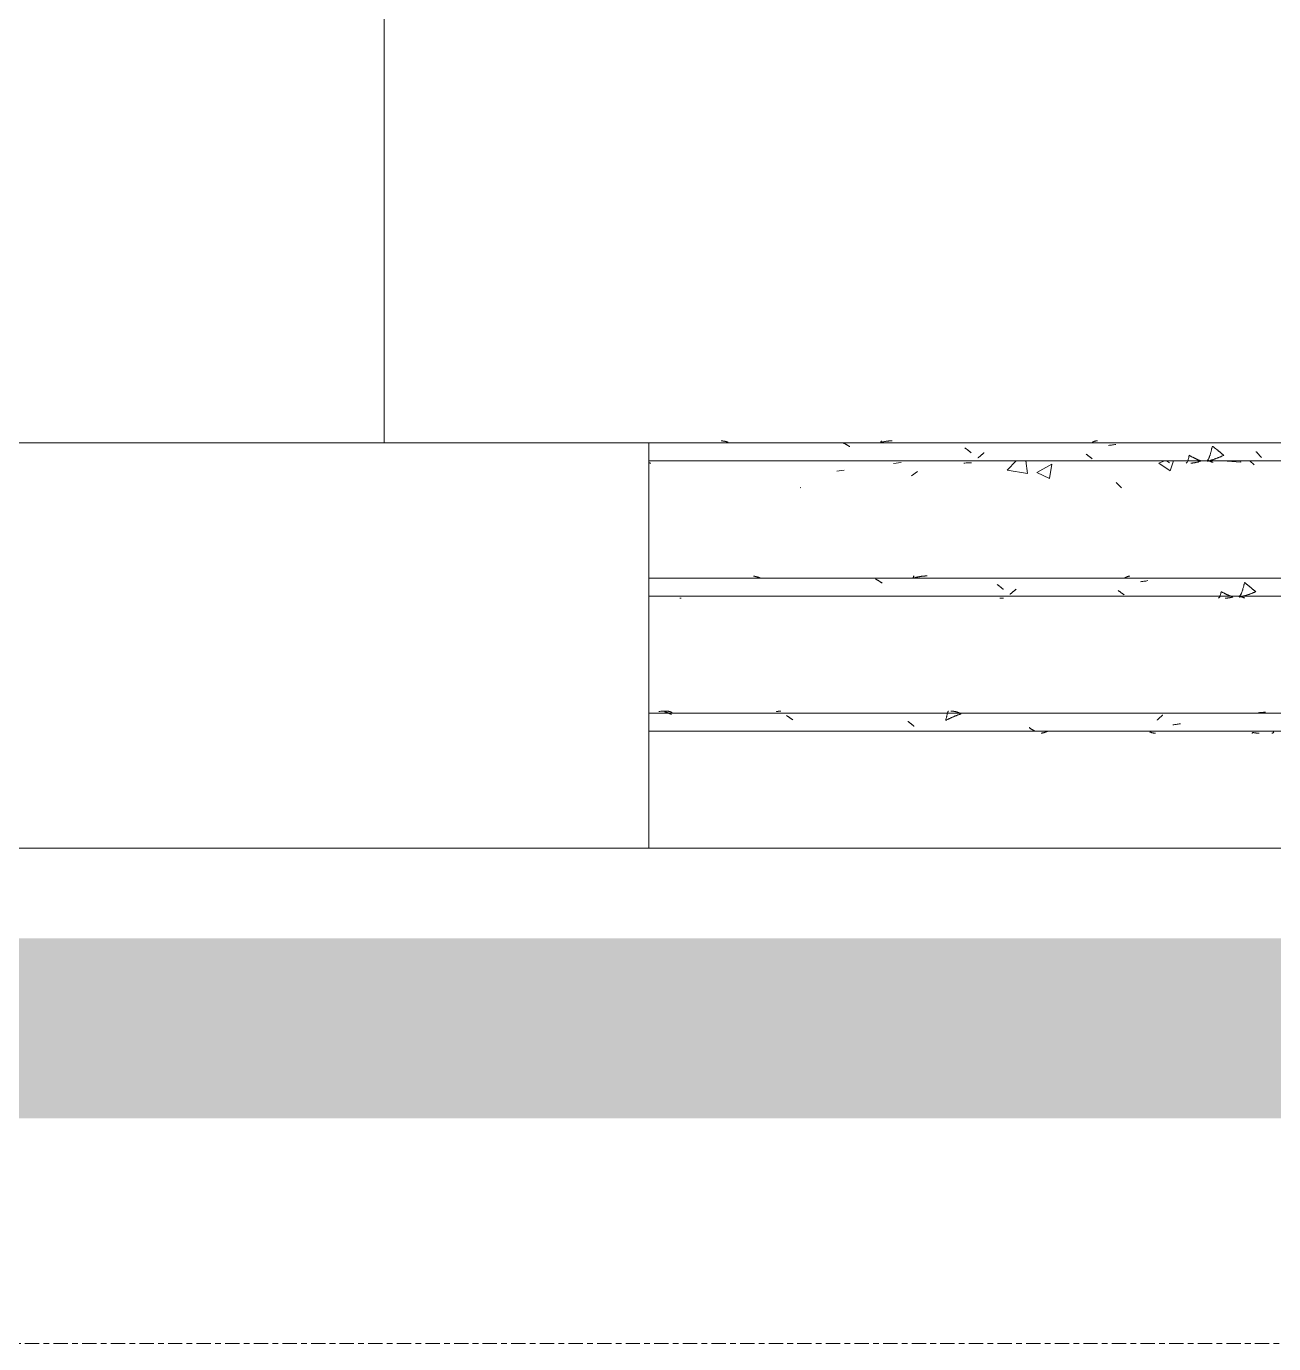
# Model space of a CAD drawing. Header units: millimetres. Extents: x -10599 to 108788, y -9455 to 93550.
# Drawn here: x 86636 to 88021, y -1000 to 463 of the extents above; entities that cross this region are included whole.
import ezdxf

# ---------------------------------------------------------------- set-up
doc = ezdxf.new("R2010")
doc.units = ezdxf.units.MM
doc.linetypes.add('Centre', pattern=[31.75, 6.35, -4.7625, 15.875, -4.7625])
for name, color, linetype, lineweight in [('NET CAT', 3, 'Continuous', 5), ('NET THAY 1', 41, 'Continuous', 5), ('NET-THAY', 2, 'Continuous', 9), ('TRUC', 225, 'Continuous', 5)]:
    doc.layers.add(name, color=color, linetype=linetype, lineweight=lineweight)

# ---------------------------------------------------------------- blocks, each defined once
blk = doc.blocks.new('FP_16-MẶT ĐỨNG 1-14')
at = {"layer": 'NET THAY 1'}
for p, q in [((89109.7, -300), (87327.3, -300)), ((87339.5, -298), (87338.4, -298)), ((87340.7, -297.9), (87339.5, -298)), ((87341.8, -297.9), (87340.7, -297.9)), ((87343, -297.8), (87341.8, -297.9)), ((87344.2, -297.8), (87343, -297.8)), ((87345.3, -297.8), (87344.2, -297.8)), ((87345, -298.5), (87344.7, -298.4)), ((87345.4, -298.6), (87345, -298.5)), ((87346.5, -297.8), (87345.3, -297.8)), ((87345.7, -298.7), (87345.4, -298.6)), ((87346.1, -298.8), (87345.7, -298.7)), ((87346.4, -298.9), (87346.1, -298.8)), ((87346.8, -299), (87346.4, -298.9)), ((87347.1, -299.2), (87346.8, -299)), ((87347.3, -297.7), (87347, -297.7)), ((87347.5, -299.3), (87347.1, -299.2)), ((87347.5, -297.7), (87347.3, -297.7)), ((87347.8, -297.7), (87347.5, -297.7)), ((87347.8, -299.4), (87347.5, -299.3)), ((87348.1, -297.8), (87347.8, -297.7)), ((87348.2, -299.5), (87347.8, -299.4)), ((87348.4, -297.8), (87348.1, -297.8)), ((87348.5, -299.7), (87348.2, -299.5)), ((87348.7, -297.8), (87348.4, -297.8)), ((87348.8, -299.8), (87348.5, -299.7)), ((87349, -297.9), (87348.7, -297.8)), ((87349.2, -300), (87348.8, -299.8)), ((87349.2, -297.9), (87349, -297.9)), ((87349.5, -298), (87349.2, -297.9)), ((87349.5, -300.1), (87349.2, -300)), ((87349.8, -298.1), (87349.5, -298)), ((87349.9, -300.3), (87349.5, -300.1)), ((87350.1, -298.1), (87349.8, -298.1)), ((87350.2, -300.4), (87349.9, -300.3)), ((87350.4, -298.2), (87350.1, -298.1)), ((87350.6, -300.6), (87350.2, -300.4)), ((87350.6, -298.3), (87350.4, -298.2)), ((87350.9, -298.4), (87350.6, -298.3)), ((87350.9, -300.8), (87350.6, -300.6)), ((87351.2, -298.5), (87350.9, -298.4)), ((87351.2, -300.9), (87350.9, -300.8)), ((87351.5, -298.6), (87351.2, -298.5)), ((87351.6, -301.1), (87351.2, -300.9)), ((87351.8, -298.7), (87351.5, -298.6)), ((87351.9, -301.3), (87351.6, -301.1)), ((87352, -298.8), (87351.8, -298.7)), ((87352.3, -301.4), (87351.9, -301.3)), ((87352.3, -298.9), (87352, -298.8)), ((87352.6, -299.1), (87352.3, -298.9)), ((87352.9, -299.2), (87352.6, -299.1)), ((87353.2, -299.3), (87352.9, -299.2)), ((87469.2, -297.7), (87469.1, -297.8)), ((87469.1, -297.8), (87469.1, -298)), ((87469.1, -298), (87469.1, -298.3)), ((87469.4, -298.2), (87469.1, -298.3)), ((87469.7, -298.2), (87469.4, -298.2)), ((87470.1, -298.1), (87469.7, -298.2)), ((87470.4, -298), (87470.1, -298.1)), ((87470.7, -298), (87470.4, -298)), ((87471, -297.9), (87470.7, -298)), ((87471.3, -297.9), (87471, -297.9)), ((87471.6, -297.8), (87471.3, -297.9)), ((87472, -297.8), (87471.6, -297.8)), ((87472.3, -297.8), (87472, -297.8)), ((87472.6, -297.7), (87472.3, -297.8)), ((87472.9, -297.7), (87472.6, -297.7)), ((87473.2, -297.7), (87472.9, -297.7)), ((87473.5, -297.7), (87473.2, -297.7)), ((87473.9, -297.7), (87473.5, -297.7)), ((87480.3, -302.8), (87480, -302.6)), ((87480.7, -303), (87480.3, -302.8)), ((87481, -303.2), (87480.7, -303)), ((87481.3, -303.4), (87481, -303.2)), ((87481.7, -303.6), (87481.3, -303.4)), ((87482, -303.9), (87481.7, -303.6)), ((87482.3, -304.1), (87482, -303.9)), ((87482.7, -304.3), (87482.3, -304.1)), ((87483, -304.5), (87482.7, -304.3)), ((87483.3, -304.8), (87483, -304.5)), ((87483.7, -305), (87483.3, -304.8)), ((87484, -305.2), (87483.7, -305)), ((87484.3, -305.5), (87484, -305.2)), ((87484.7, -305.7), (87484.3, -305.5)), ((87485, -305.9), (87484.7, -305.7)), ((87485.3, -306.2), (87485, -305.9)), ((87485.6, -306.4), (87485.3, -306.2)), ((87486, -306.6), (87485.6, -306.4)), ((87486.3, -306.9), (87486, -306.6)), ((87486.6, -307.1), (87486.3, -306.9)), ((87657.1, -306.7), (87657, -307.3)), ((87657.3, -306), (87657.1, -306.7)), ((87657.4, -305.4), (87657.3, -306)), ((87657.6, -304.8), (87657.4, -305.4)), ((87657.7, -304.2), (87657.6, -304.8)), ((87657.9, -303.6), (87657.7, -304.2)), ((87658, -303.1), (87657.9, -303.6)), ((87658.1, -302.5), (87658, -303.1)), ((87658.3, -302), (87658.1, -302.5)), ((87658.7, -307.1), (87658.2, -307.3)), ((87658.4, -301.5), (87658.3, -302)), ((87658.5, -301), (87658.4, -301.5)), ((87658.6, -300.6), (87658.5, -301)), ((87658.8, -300.2), (87658.6, -300.6)), ((87659.2, -306.9), (87658.7, -307.1)), ((87658.9, -299.8), (87658.8, -300.2)), ((87659, -299.4), (87658.9, -299.8)), ((87659.1, -299.1), (87659, -299.4)), ((87659.2, -298.8), (87659.1, -299.1)), ((87659.3, -298.5), (87659.2, -298.8)), ((87659.6, -306.6), (87659.2, -306.9)), ((87659.4, -298.3), (87659.3, -298.5)), ((87659.5, -298.1), (87659.4, -298.3)), ((87659.6, -298), (87659.5, -298.1)), ((87659.7, -297.8), (87659.6, -298)), ((87660.1, -306.4), (87659.6, -306.6)), ((87659.8, -297.7), (87659.7, -297.8)), ((87659.9, -297.7), (87659.8, -297.7)), ((87660.6, -306.2), (87660.1, -306.4)), ((87661, -306), (87660.6, -306.2)), ((87661.5, -305.8), (87661, -306)), ((87662, -305.6), (87661.5, -305.8)), ((87662.4, -305.3), (87662, -305.6)), ((87662.9, -305.1), (87662.4, -305.3)), ((87663, -297.7), (87662.7, -297.7)), ((87663.4, -304.9), (87662.9, -305.1)), ((87663.4, -297.7), (87663, -297.7)), ((87663.7, -297.7), (87663.4, -297.7)), ((87663.8, -304.7), (87663.4, -304.9)), ((87664, -297.7), (87663.7, -297.7)), ((87664.3, -304.5), (87663.8, -304.7)), ((87664.4, -297.8), (87664, -297.7)), ((87664.8, -304.3), (87664.3, -304.5)), ((87664.7, -297.8), (87664.4, -297.8)), ((87665, -297.8), (87664.7, -297.8)), ((87665.2, -304.1), (87664.8, -304.3)), ((87665.4, -297.9), (87665, -297.8)), ((87665.7, -303.9), (87665.2, -304.1)), ((87665.7, -297.9), (87665.4, -297.9)), ((87666, -298), (87665.7, -297.9)), ((87666.2, -303.7), (87665.7, -303.9)), ((87666.4, -298), (87666, -298)), ((87666.6, -303.5), (87666.2, -303.7)), ((87666.7, -298.1), (87666.4, -298)), ((87667.1, -303.3), (87666.6, -303.5)), ((87667, -298.2), (87666.7, -298.1)), ((87667.4, -298.3), (87667, -298.2)), ((87667.5, -303.1), (87667.1, -303.3)), ((87667.7, -298.3), (87667.4, -298.3)), ((87668, -303), (87667.5, -303.1)), ((87668, -298.4), (87667.7, -298.3)), ((87668.4, -298.5), (87668, -298.4)), ((87668.5, -302.8), (87668, -303)), ((87668.7, -298.6), (87668.4, -298.5)), ((87668.9, -302.6), (87668.5, -302.8)), ((87669, -298.7), (87668.7, -298.6)), ((87669.4, -302.4), (87668.9, -302.6)), ((87669.4, -298.8), (87669, -298.7)), ((87669.7, -298.9), (87669.4, -298.8)), ((87669.8, -302.2), (87669.4, -302.4)), ((87670, -299), (87669.7, -298.9)), ((87670.3, -302), (87669.8, -302.2)), ((87670.4, -299.2), (87670, -299)), ((87670.8, -301.9), (87670.3, -302)), ((87670.7, -299.3), (87670.4, -299.2)), ((87671, -299.4), (87670.7, -299.3)), ((87671.2, -301.7), (87670.8, -301.9)), ((87671.4, -299.5), (87671, -299.4)), ((87671.7, -301.5), (87671.2, -301.7)), ((87671.7, -299.7), (87671.4, -299.5)), ((87672, -299.8), (87671.7, -299.7)), ((87672.1, -301.4), (87671.7, -301.5)), ((87672.3, -300), (87672, -299.8)), ((87672.6, -301.2), (87672.1, -301.4)), ((87672.7, -300.1), (87672.3, -300)), ((87673.1, -301.1), (87672.6, -301.2)), ((87673, -300.3), (87672.7, -300.1)), ((87673.3, -300.4), (87673, -300.3)), ((87673.5, -300.9), (87673.1, -301.1)), ((87673.6, -300.6), (87673.3, -300.4)), ((87674, -300.8), (87673.5, -300.9)), ((87674, -300.8), (87673.6, -300.6)), ((87892.2, -307.1), (87891.9, -307.4)), ((87892.5, -306.9), (87892.2, -307.1)), ((87892.7, -306.6), (87892.5, -306.9)), ((87893, -306.4), (87892.7, -306.6)), ((87893.3, -306.1), (87893, -306.4)), ((87893.5, -305.9), (87893.3, -306.1)), ((87893.8, -305.6), (87893.5, -305.9)), ((87894, -305.4), (87893.8, -305.6)), ((87894.3, -305.1), (87894, -305.4)), ((87894.6, -304.9), (87894.3, -305.1)), ((87894.8, -304.6), (87894.6, -304.9)), ((87895.1, -304.4), (87894.8, -304.6)), ((87895.4, -304.2), (87895.1, -304.4)), ((87895.6, -304), (87895.4, -304.2)), ((87895.9, -303.7), (87895.6, -304)), ((87896.1, -303.5), (87895.9, -303.7)), ((87896.4, -303.3), (87896.1, -303.5)), ((87896.7, -303.1), (87896.4, -303.3)), ((87896.9, -302.8), (87896.7, -303.1)), ((87897.2, -302.6), (87896.9, -302.8)), ((87897.4, -302.4), (87897.2, -302.6)), ((87897.7, -302.2), (87897.4, -302.4)), ((88005, -299.4), (88003.8, -299.5)), ((88006.1, -299.3), (88005, -299.4)), ((88007.3, -299.2), (88006.1, -299.3)), ((88008.5, -299.1), (88007.3, -299.2)), ((88009.6, -299), (88008.5, -299.1)), ((88010.8, -298.9), (88009.6, -299)), ((88011.9, -298.9), (88010.8, -298.9)), ((87327.3, -320), (89109.7, -320)), ((87487, -307.4), (87486.6, -307.1)), ((87487.3, -307.6), (87487, -307.4)), ((87615.2, -309.4), (87614.9, -309.1)), ((87615.6, -309.6), (87615.2, -309.4)), ((87615.9, -309.9), (87615.6, -309.6)), ((87616.2, -310.1), (87615.9, -309.9)), ((87616.5, -310.4), (87616.2, -310.1)), ((87616.8, -310.6), (87616.5, -310.4)), ((87617.1, -310.9), (87616.8, -310.6)), ((87617.5, -311.1), (87617.1, -310.9)), ((87617.8, -311.4), (87617.5, -311.1)), ((87618.1, -311.6), (87617.8, -311.4)), ((87618.4, -311.9), (87618.1, -311.6)), ((87618.7, -312.1), (87618.4, -311.9)), ((87619, -312.4), (87618.7, -312.1)), ((87619.3, -312.6), (87619, -312.4)), ((87619.7, -312.9), (87619.3, -312.6)), ((87620, -313.1), (87619.7, -312.9)), ((87620.3, -313.4), (87620, -313.1)), ((87620.6, -313.6), (87620.3, -313.4)), ((87620.9, -313.9), (87620.6, -313.6)), ((87621.2, -314.1), (87620.9, -313.9)), ((87621.5, -314.3), (87621.2, -314.1)), ((87621.8, -314.6), (87621.5, -314.3)), ((87657, -307.3), (87656.8, -308)), ((87657.3, -307.7), (87656.8, -308)), ((87657.7, -307.5), (87657.3, -307.7)), ((87658.2, -307.3), (87657.7, -307.5)), ((87749.7, -316.1), (87749.4, -315.9)), ((87750, -316.4), (87749.7, -316.1)), ((87750.3, -316.6), (87750, -316.4)), ((87750.6, -316.8), (87750.3, -316.6)), ((87750.9, -317), (87750.6, -316.8)), ((87751.2, -317.2), (87750.9, -317)), ((87751.5, -317.4), (87751.2, -317.2)), ((87751.8, -317.6), (87751.5, -317.4)), ((87752.1, -317.8), (87751.8, -317.6)), ((87752.4, -318), (87752.1, -317.8)), ((87752.7, -318.2), (87752.4, -318)), ((87753, -318.4), (87752.7, -318.2)), ((87753.3, -318.6), (87753, -318.4)), ((87753.6, -318.7), (87753.3, -318.6)), ((87753.9, -318.9), (87753.6, -318.7)), ((87754.2, -319.1), (87753.9, -318.9)), ((87754.5, -319.3), (87754.2, -319.1)), ((87754.8, -319.4), (87754.5, -319.3)), ((87755.1, -319.6), (87754.8, -319.4)), ((87755.4, -319.7), (87755.1, -319.6)), ((87755.7, -319.9), (87755.4, -319.7)), ((87755.9, -320), (87755.7, -319.9)), ((87765.5, -321.7), (87765.2, -321.8)), ((87765.8, -321.7), (87765.5, -321.7)), ((87766.1, -321.6), (87765.8, -321.7)), ((87766.4, -321.5), (87766.1, -321.6)), ((87766.7, -321.4), (87766.4, -321.5)), ((87767, -321.3), (87766.7, -321.4)), ((87767.3, -321.2), (87767, -321.3)), ((87767.6, -321.1), (87767.3, -321.2)), ((87767.9, -320.9), (87767.6, -321.1)), ((87768.2, -320.8), (87767.9, -320.9)), ((87768.5, -320.7), (87768.2, -320.8)), ((87768.8, -320.6), (87768.5, -320.7)), ((87769.1, -320.4), (87768.8, -320.6)), ((87769.4, -320.3), (87769.1, -320.4)), ((87769.7, -320.1), (87769.4, -320.3)), ((87770, -320), (87769.7, -320.1)), ((87883.7, -321), (87883.4, -320.8)), ((87884, -321.1), (87883.7, -321)), ((87884.3, -321.2), (87884, -321.1)), ((87884.6, -321.3), (87884.3, -321.2)), ((87884.9, -321.4), (87884.6, -321.3)), ((87885.2, -321.5), (87884.9, -321.4)), ((87885.4, -321.6), (87885.2, -321.5)), ((87885.7, -321.7), (87885.4, -321.6)), ((87886, -321.7), (87885.7, -321.7)), ((87886.3, -321.8), (87886, -321.7)), ((87891.7, -307.6), (87891.4, -307.9)), ((87891.9, -307.4), (87891.7, -307.6)), ((87910.2, -312.8), (87909, -313)), ((87911.3, -312.6), (87910.2, -312.8)), ((87912.5, -312.5), (87911.3, -312.6)), ((87913.7, -312.3), (87912.5, -312.5)), ((87914.9, -312.1), (87913.7, -312.3)), ((87916.1, -311.9), (87914.9, -312.1)), ((87917.3, -311.7), (87916.1, -311.9)), ((87997.6, -321.4), (87997.3, -321.8)), ((87997.9, -321.5), (87997.6, -321.4)), ((87998.3, -321.6), (87997.9, -321.5)), ((87998.7, -321.6), (87998.3, -321.6)), ((87999, -321.7), (87998.7, -321.6)), ((87999.4, -321.8), (87999, -321.7)), ((88020.3, -321.7), (88020.1, -321.9)), ((88020.6, -321.5), (88020.3, -321.7)), ((88020.8, -321.2), (88020.6, -321.5)), ((88021.1, -320.9), (88020.8, -321.2)), ((87763, -322.2), (87762.7, -322.2)), ((87763.3, -322.2), (87763, -322.2)), ((87763.6, -322.1), (87763.3, -322.2)), ((87763.9, -322.1), (87763.6, -322.1)), ((87764.3, -322), (87763.9, -322.1)), ((87764.6, -322), (87764.3, -322)), ((87764.9, -321.9), (87764.6, -322)), ((87765.2, -321.8), (87764.9, -321.9)), ((87886.6, -321.9), (87886.3, -321.8)), ((87886.9, -321.9), (87886.6, -321.9)), ((87887.2, -322), (87886.9, -321.9)), ((87887.5, -322.1), (87887.2, -322)), ((87887.8, -322.1), (87887.5, -322.1)), ((87888.1, -322.2), (87887.8, -322.1)), ((87888.3, -322.2), (87888.1, -322.2)), ((87888.6, -322.2), (87888.3, -322.2)), ((87888.9, -322.3), (87888.6, -322.2)), ((87889.2, -322.3), (87888.9, -322.3)), ((87889.5, -322.3), (87889.2, -322.3)), ((87889.8, -322.3), (87889.5, -322.3)), ((87997, -322.1), (87996.7, -322.3)), ((87997.3, -321.8), (87997, -322.1)), ((87999.8, -321.9), (87999.4, -321.8)), ((88000.1, -321.9), (87999.8, -321.9)), ((88000.5, -322), (88000.1, -321.9)), ((88000.9, -322), (88000.5, -322)), ((88001.3, -322.1), (88000.9, -322)), ((88001.6, -322.1), (88001.3, -322.1)), ((88002, -322.2), (88001.6, -322.1)), ((88002.4, -322.2), (88002, -322.2)), ((88002.7, -322.2), (88002.4, -322.2)), ((88003.1, -322.3), (88002.7, -322.2)), ((88003.5, -322.3), (88003.1, -322.3)), ((88003.8, -322.3), (88003.5, -322.3)), ((88004.2, -322.3), (88003.8, -322.3)), ((88004.6, -322.3), (88004.2, -322.3)), ((88004.9, -322.3), (88004.6, -322.3)), ((88019.3, -322.3), (88019, -322.3)), ((88019.6, -322.2), (88019.3, -322.3)), ((88019.8, -322), (88019.6, -322.2)), ((88020.1, -321.9), (88019.8, -322))]:
    blk.add_line(p, q, dxfattribs=at)
blk = doc.blocks.new('FP_17-MẶT ĐỨNG 1-14')
at = {"layer": 'NET THAY 1'}
for p, q in [((89074, -150), (87327.3, -150)), ((87443.8, -147.9), (87443.4, -147.9)), ((87444.1, -148), (87443.8, -147.9)), ((87444.4, -148), (87444.1, -148)), ((87444.8, -148.1), (87444.4, -148)), ((87445.1, -148.2), (87444.8, -148.1)), ((87445.5, -148.2), (87445.1, -148.2)), ((87445.8, -148.3), (87445.5, -148.2)), ((87446.2, -148.4), (87445.8, -148.3)), ((87446.5, -148.5), (87446.2, -148.4)), ((87446.9, -148.6), (87446.5, -148.5)), ((87447.2, -148.7), (87446.9, -148.6)), ((87447.6, -148.8), (87447.2, -148.7)), ((87447.9, -148.9), (87447.6, -148.8)), ((87448.3, -149), (87447.9, -148.9)), ((87448.6, -149.1), (87448.3, -149)), ((87449, -149.2), (87448.6, -149.1)), ((87449.3, -149.3), (87449, -149.2)), ((87449.6, -149.5), (87449.3, -149.3)), ((87450, -149.6), (87449.6, -149.5)), ((87450.3, -149.7), (87450, -149.6)), ((87450.7, -149.9), (87450.3, -149.7)), ((87451, -150), (87450.7, -149.9)), ((87579.1, -151.2), (87578.8, -151)), ((87579.5, -151.4), (87579.1, -151.2)), ((87579.8, -151.5), (87579.5, -151.4)), ((87580.1, -151.7), (87579.8, -151.5)), ((87580.5, -151.9), (87580.1, -151.7)), ((87580.8, -152.1), (87580.5, -151.9)), ((87581.1, -152.3), (87580.8, -152.1)), ((87581.5, -152.5), (87581.1, -152.3)), ((87581.8, -152.7), (87581.5, -152.5)), ((87582.2, -152.9), (87581.8, -152.7)), ((87582.5, -153.1), (87582.2, -152.9)), ((87582.8, -153.3), (87582.5, -153.1)), ((87583.2, -153.5), (87582.8, -153.3)), ((87583.5, -153.7), (87583.2, -153.5)), ((87583.8, -154), (87583.5, -153.7)), ((87584.2, -154.2), (87583.8, -154)), ((87584.5, -154.4), (87584.2, -154.2)), ((87584.8, -154.6), (87584.5, -154.4)), ((87585.2, -154.9), (87584.8, -154.6)), ((87585.5, -155.1), (87585.2, -154.9)), ((87585.8, -155.3), (87585.5, -155.1)), ((87586.2, -155.6), (87585.8, -155.3)), ((87620.7, -149.8), (87620.6, -150.2)), ((87621, -150.1), (87620.6, -150.2)), ((87620.8, -149.5), (87620.7, -149.8)), ((87620.9, -149.1), (87620.8, -149.5)), ((87621, -148.8), (87620.9, -149.1)), ((87621.1, -148.6), (87621, -148.8)), ((87621.5, -150), (87621, -150.1)), ((87621.2, -148.3), (87621.1, -148.6)), ((87621.3, -148.1), (87621.2, -148.3)), ((87621.4, -148), (87621.3, -148.1)), ((87621.5, -147.8), (87621.4, -148)), ((87621.7, -147.7), (87621.5, -147.8)), ((87621.9, -149.8), (87621.5, -150)), ((87621.8, -147.7), (87621.7, -147.7)), ((87622.4, -149.7), (87621.9, -149.8)), ((87622.8, -149.6), (87622.4, -149.7)), ((87623.3, -149.5), (87622.8, -149.6)), ((87623.7, -149.4), (87623.3, -149.5)), ((87624.2, -149.2), (87623.7, -149.4)), ((87624.6, -149.1), (87624.2, -149.2)), ((87625.1, -149), (87624.6, -149.1)), ((87625.5, -148.9), (87625.1, -149)), ((87626, -148.8), (87625.5, -148.9)), ((87626.4, -148.7), (87626, -148.8)), ((87626.9, -148.7), (87626.4, -148.7)), ((87627.3, -148.6), (87626.9, -148.7)), ((87627.7, -148.5), (87627.3, -148.6)), ((87628.2, -148.4), (87627.7, -148.5)), ((87628.6, -148.3), (87628.2, -148.4)), ((87629.1, -148.3), (87628.6, -148.3)), ((87629.5, -148.2), (87629.1, -148.3)), ((87630, -148.1), (87629.5, -148.2)), ((87630.4, -148.1), (87630, -148.1)), ((87630.9, -148), (87630.4, -148.1)), ((87631.3, -148), (87630.9, -148)), ((87631.8, -147.9), (87631.3, -148)), ((87632.2, -147.9), (87631.8, -147.9)), ((87632.7, -147.8), (87632.2, -147.9)), ((87633.1, -147.8), (87632.7, -147.8)), ((87633.6, -147.8), (87633.1, -147.8)), ((87634, -147.7), (87633.6, -147.8)), ((87634.4, -147.7), (87634, -147.7)), ((87634.9, -147.7), (87634.4, -147.7)), ((87635.3, -147.7), (87634.9, -147.7)), ((87635.8, -147.7), (87635.3, -147.7)), ((87636.2, -147.7), (87635.8, -147.7)), ((87714.1, -157.2), (87713.8, -157)), ((87714.5, -157.5), (87714.1, -157.2)), ((87714.8, -157.7), (87714.5, -157.5)), ((87715.1, -158), (87714.8, -157.7)), ((87715.4, -158.2), (87715.1, -158)), ((87715.8, -158.5), (87715.4, -158.2)), ((87716.1, -158.7), (87715.8, -158.5)), ((87716.4, -159), (87716.1, -158.7)), ((87716.7, -159.2), (87716.4, -159)), ((87717.1, -159.5), (87716.7, -159.2)), ((87717.4, -159.7), (87717.1, -159.5)), ((87717.7, -160), (87717.4, -159.7)), ((87718, -160.3), (87717.7, -160)), ((87718.3, -160.5), (87718, -160.3)), ((87718.6, -160.8), (87718.3, -160.5)), ((87719, -161), (87718.6, -160.8)), ((87855.4, -150), (87855.1, -150.2)), ((87855.6, -149.9), (87855.4, -150)), ((87855.9, -149.7), (87855.6, -149.9)), ((87856.1, -149.6), (87855.9, -149.7)), ((87856.4, -149.5), (87856.1, -149.6)), ((87856.6, -149.3), (87856.4, -149.5)), ((87856.9, -149.2), (87856.6, -149.3)), ((87857.1, -149.1), (87856.9, -149.2)), ((87857.4, -149), (87857.1, -149.1)), ((87857.6, -148.8), (87857.4, -149)), ((87857.9, -148.7), (87857.6, -148.8)), ((87858.1, -148.6), (87857.9, -148.7)), ((87858.4, -148.5), (87858.1, -148.6)), ((87858.6, -148.4), (87858.4, -148.5)), ((87858.9, -148.3), (87858.6, -148.4)), ((87859.1, -148.3), (87858.9, -148.3)), ((87859.4, -148.2), (87859.1, -148.3)), ((87859.6, -148.1), (87859.4, -148.2)), ((87859.8, -148), (87859.6, -148.1)), ((87860.1, -148), (87859.8, -148)), ((87860.3, -147.9), (87860.1, -148)), ((87860.6, -147.9), (87860.3, -147.9)), ((87860.8, -147.8), (87860.6, -147.9)), ((87861.1, -147.8), (87860.8, -147.8)), ((87874.3, -153.9), (87873.2, -154.1)), ((87875.5, -153.7), (87874.3, -153.9)), ((87876.7, -153.6), (87875.5, -153.7)), ((87877.8, -153.4), (87876.7, -153.6)), ((87879, -153.3), (87877.8, -153.4)), ((87880.2, -153.1), (87879, -153.3)), ((87881.3, -152.9), (87880.2, -153.1)), ((87987.2, -160.3), (87987, -161)), ((87987.4, -159.6), (87987.2, -160.3)), ((87987.6, -159), (87987.4, -159.6)), ((87987.8, -158.3), (87987.6, -159)), ((87987.9, -157.6), (87987.8, -158.3)), ((87988.1, -157), (87987.9, -157.6)), ((87988.3, -156.3), (87988.1, -157)), ((87988.4, -155.7), (87988.3, -156.3)), ((87988.6, -155), (87988.4, -155.7)), ((87988.9, -155.3), (87988.6, -155)), ((87989.2, -155.5), (87988.9, -155.3)), ((87989.5, -155.8), (87989.2, -155.5)), ((87989.8, -156), (87989.5, -155.8)), ((87990.1, -156.2), (87989.8, -156)), ((87990.5, -156.5), (87990.1, -156.2)), ((87990.8, -156.7), (87990.5, -156.5)), ((87991.1, -157), (87990.8, -156.7)), ((87991.4, -157.2), (87991.1, -157)), ((87991.7, -157.5), (87991.4, -157.2)), ((87992, -157.7), (87991.7, -157.5)), ((87992.3, -158), (87992, -157.7)), ((87992.6, -158.2), (87992.3, -158)), ((87993, -158.5), (87992.6, -158.2)), ((87993.3, -158.7), (87993, -158.5)), ((87993.6, -159), (87993.3, -158.7)), ((87993.9, -159.3), (87993.6, -159)), ((87994.2, -159.5), (87993.9, -159.3)), ((87994.5, -159.8), (87994.2, -159.5)), ((87994.8, -160), (87994.5, -159.8)), ((87995.1, -160.3), (87994.8, -160)), ((87995.4, -160.5), (87995.1, -160.3)), ((87995.7, -160.8), (87995.4, -160.5)), ((87996, -161), (87995.7, -160.8)), ((87327.3, -170), (89074, -170)), ((87362.2, -172.3), (87361.9, -172.2)), ((87362.4, -172.3), (87362.2, -172.3)), ((87362.7, -172.3), (87362.4, -172.3)), ((87363, -172.3), (87362.7, -172.3)), ((87363.3, -172.3), (87363, -172.3)), ((87718.3, -172.3), (87717, -172.3)), ((87719.6, -172.3), (87718.3, -172.3)), ((87719.3, -161.3), (87719, -161)), ((87719.6, -161.5), (87719.3, -161.3)), ((87719.9, -161.8), (87719.6, -161.5)), ((87720.9, -172.3), (87719.6, -172.3)), ((87720.2, -162), (87719.9, -161.8)), ((87720.5, -162.3), (87720.2, -162)), ((87720.9, -162.5), (87720.5, -162.3)), ((87728.3, -167.8), (87728, -168)), ((87728.6, -167.6), (87728.3, -167.8)), ((87728.9, -167.4), (87728.6, -167.6)), ((87729.2, -167.2), (87728.9, -167.4)), ((87729.5, -167), (87729.2, -167.2)), ((87729.7, -166.7), (87729.5, -167)), ((87730, -166.5), (87729.7, -166.7)), ((87730.3, -166.3), (87730, -166.5)), ((87730.6, -166.1), (87730.3, -166.3)), ((87730.9, -165.8), (87730.6, -166.1)), ((87731.2, -165.6), (87730.9, -165.8)), ((87731.5, -165.4), (87731.2, -165.6)), ((87731.8, -165.1), (87731.5, -165.4)), ((87732.1, -164.9), (87731.8, -165.1)), ((87732.4, -164.7), (87732.1, -164.9)), ((87732.6, -164.4), (87732.4, -164.7)), ((87732.9, -164.2), (87732.6, -164.4)), ((87733.2, -163.9), (87732.9, -164.2)), ((87733.5, -163.7), (87733.2, -163.9)), ((87733.8, -163.4), (87733.5, -163.7)), ((87734.1, -163.2), (87733.8, -163.4)), ((87734.3, -162.9), (87734.1, -163.2)), ((87734.6, -162.7), (87734.3, -162.9)), ((87734.9, -162.4), (87734.6, -162.7)), ((87848.7, -164.2), (87848.4, -164)), ((87849, -164.4), (87848.7, -164.2)), ((87849.3, -164.7), (87849, -164.4)), ((87849.6, -164.9), (87849.3, -164.7)), ((87850, -165.1), (87849.6, -164.9)), ((87850.3, -165.4), (87850, -165.1)), ((87850.6, -165.6), (87850.3, -165.4)), ((87850.9, -165.8), (87850.6, -165.6)), ((87851.2, -166), (87850.9, -165.8)), ((87851.5, -166.3), (87851.2, -166)), ((87851.8, -166.5), (87851.5, -166.3)), ((87852.1, -166.7), (87851.8, -166.5)), ((87852.4, -166.9), (87852.1, -166.7)), ((87852.7, -167.1), (87852.4, -166.9)), ((87853, -167.3), (87852.7, -167.1)), ((87853.3, -167.5), (87853, -167.3)), ((87853.6, -167.7), (87853.3, -167.5)), ((87853.9, -167.9), (87853.6, -167.7)), ((87854.2, -168.1), (87853.9, -167.9)), ((87854.5, -168.3), (87854.2, -168.1)), ((87854.8, -168.5), (87854.5, -168.3)), ((87855.1, -168.6), (87854.8, -168.5)), ((87960.1, -172.1), (87959.8, -172.3)), ((87960.4, -171.7), (87960.1, -172.1)), ((87960.7, -171.3), (87960.4, -171.7)), ((87961, -170.7), (87960.7, -171.3)), ((87961.3, -170), (87961, -170.7)), ((87961.6, -169.3), (87961.3, -170)), ((87961.9, -168.4), (87961.6, -169.3)), ((87962.2, -167.4), (87961.9, -168.4)), ((87962.4, -166.3), (87962.2, -167.4)), ((87962.7, -165.2), (87962.4, -166.3)), ((87963.1, -165.4), (87962.7, -165.2)), ((87963.4, -165.6), (87963.1, -165.4)), ((87963.8, -165.8), (87963.4, -165.6)), ((87964.2, -166), (87963.8, -165.8)), ((87964.6, -166.2), (87964.2, -166)), ((87965, -166.4), (87964.6, -166.2)), ((87965.4, -166.6), (87965, -166.4)), ((87965.8, -166.8), (87965.4, -166.6)), ((87966.2, -167), (87965.8, -166.8)), ((87966.6, -167.2), (87966.2, -167)), ((87966.9, -167.4), (87966.6, -167.2)), ((87967.3, -167.6), (87966.9, -167.4)), ((87967.3, -172.3), (87966.9, -172.3)), ((87967.7, -167.8), (87967.3, -167.6)), ((87967.7, -172.3), (87967.3, -172.3)), ((87968.1, -167.9), (87967.7, -167.8)), ((87968.1, -172.3), (87967.7, -172.3)), ((87968.5, -168.1), (87968.1, -167.9)), ((87968.4, -172.3), (87968.1, -172.3)), ((87968.8, -172.2), (87968.4, -172.3)), ((87968.9, -168.3), (87968.5, -168.1)), ((87969.2, -172.2), (87968.8, -172.2)), ((87969.3, -168.5), (87968.9, -168.3)), ((87969.5, -172.2), (87969.2, -172.2)), ((87969.6, -168.6), (87969.3, -168.5)), ((87969.9, -172.1), (87969.5, -172.2)), ((87970, -168.8), (87969.6, -168.6)), ((87970.3, -172.1), (87969.9, -172.1)), ((87970.4, -169), (87970, -168.8)), ((87970.6, -172), (87970.3, -172.1)), ((87970.8, -169.1), (87970.4, -169)), ((87971, -172), (87970.6, -172)), ((87971.2, -169.3), (87970.8, -169.1)), ((87971.4, -171.9), (87971, -172)), ((87971.6, -169.4), (87971.2, -169.3)), ((87971.7, -171.9), (87971.4, -171.9)), ((87971.9, -169.6), (87971.6, -169.4)), ((87972.1, -171.8), (87971.7, -171.9)), ((87972.3, -169.7), (87971.9, -169.6)), ((87972.5, -171.7), (87972.1, -171.8)), ((87972.7, -169.9), (87972.3, -169.7)), ((87972.8, -171.6), (87972.5, -171.7)), ((87973.1, -170), (87972.7, -169.9)), ((87973.2, -171.6), (87972.8, -171.6)), ((87973.5, -170.1), (87973.1, -170)), ((87973.6, -171.5), (87973.2, -171.6)), ((87973.8, -170.3), (87973.5, -170.1)), ((87973.9, -171.4), (87973.6, -171.5)), ((87974.2, -170.4), (87973.8, -170.3)), ((87974.3, -171.3), (87973.9, -171.4)), ((87974.6, -170.5), (87974.2, -170.4)), ((87974.6, -171.2), (87974.3, -171.3)), ((87975, -170.6), (87974.6, -170.5)), ((87975, -171.1), (87974.6, -171.2)), ((87975.4, -170.8), (87975, -170.6)), ((87975.4, -171), (87975, -171.1)), ((87975.7, -170.9), (87975.4, -170.8)), ((87975.7, -170.9), (87975.4, -171)), ((87982.9, -169.8), (87982.6, -169.7)), ((87983, -170.8), (87982.7, -171.1)), ((87983.2, -171), (87982.7, -171.1)), ((87983.2, -170), (87982.9, -169.8)), ((87983.2, -170.4), (87983, -170.8)), ((87983.5, -170.1), (87983.2, -170)), ((87983.5, -170.1), (87983.2, -170.4)), ((87983.7, -170.9), (87983.2, -171)), ((87983.7, -169.7), (87983.5, -170.1)), ((87983.7, -170.3), (87983.5, -170.1)), ((87984, -169.2), (87983.7, -169.7)), ((87984, -170.4), (87983.7, -170.3)), ((87984.2, -170.8), (87983.7, -170.9)), ((87984.2, -168.8), (87984, -169.2)), ((87984.3, -170.5), (87984, -170.4)), ((87984.5, -168.3), (87984.2, -168.8)), ((87984.7, -170.7), (87984.2, -170.8)), ((87984.6, -170.7), (87984.3, -170.5)), ((87984.7, -167.8), (87984.5, -168.3)), ((87984.9, -170.8), (87984.6, -170.7)), ((87984.9, -167.2), (87984.7, -167.8)), ((87985.2, -170.6), (87984.7, -170.7)), ((87985.2, -166.7), (87984.9, -167.2)), ((87985.2, -170.9), (87984.9, -170.8)), ((87985.4, -166.1), (87985.2, -166.7)), ((87985.7, -170.4), (87985.2, -170.6)), ((87985.5, -171), (87985.2, -170.9)), ((87985.6, -165.5), (87985.4, -166.1)), ((87985.8, -171.1), (87985.5, -171)), ((87985.8, -164.9), (87985.6, -165.5)), ((87986.2, -170.3), (87985.7, -170.4)), ((87986, -164.3), (87985.8, -164.9)), ((87986.1, -171.2), (87985.8, -171.1)), ((87986.2, -163.6), (87986, -164.3)), ((87986.4, -171.3), (87986.1, -171.2)), ((87986.5, -163), (87986.2, -163.6)), ((87986.7, -170.2), (87986.2, -170.3)), ((87986.7, -171.4), (87986.4, -171.3)), ((87986.7, -162.3), (87986.5, -163)), ((87986.8, -161.7), (87986.7, -162.3)), ((87987.2, -170.1), (87986.7, -170.2)), ((87987, -171.5), (87986.7, -171.4)), ((87987, -161), (87986.8, -161.7)), ((87987.3, -171.6), (87987, -171.5)), ((87987.7, -169.9), (87987.2, -170.1)), ((87987.5, -171.7), (87987.3, -171.6)), ((87987.8, -171.8), (87987.5, -171.7)), ((87988.2, -169.8), (87987.7, -169.9)), ((87988.1, -171.8), (87987.8, -171.8)), ((87988.4, -171.9), (87988.1, -171.8)), ((87988.7, -169.7), (87988.2, -169.8)), ((87988.7, -172), (87988.4, -171.9)), ((87989.2, -169.5), (87988.7, -169.7)), ((87989, -172), (87988.7, -172)), ((87989.7, -169.4), (87989.2, -169.5)), ((87990.2, -169.2), (87989.7, -169.4)), ((87990.7, -169.1), (87990.2, -169.2)), ((87991.2, -168.9), (87990.7, -169.1)), ((87991.7, -168.7), (87991.2, -168.9)), ((87992.2, -168.6), (87991.7, -168.7)), ((87992.7, -168.4), (87992.2, -168.6)), ((87993.2, -168.3), (87992.7, -168.4)), ((87993.7, -168.1), (87993.2, -168.3)), ((87994.2, -167.9), (87993.7, -168.1)), ((87994.7, -167.7), (87994.2, -167.9)), ((87995.2, -167.6), (87994.7, -167.7)), ((87995.7, -167.4), (87995.2, -167.6)), ((87996.2, -167.2), (87995.7, -167.4)), ((87996.3, -161.3), (87996, -161)), ((87996.7, -167), (87996.2, -167.2)), ((87996.6, -161.6), (87996.3, -161.3)), ((87996.9, -161.8), (87996.6, -161.6)), ((87997.2, -166.8), (87996.7, -167)), ((87997.2, -162.1), (87996.9, -161.8)), ((87997.5, -162.3), (87997.2, -162.1)), ((87997.7, -166.6), (87997.2, -166.8)), ((87997.8, -162.6), (87997.5, -162.3)), ((87998.2, -166.4), (87997.7, -166.6)), ((87998.1, -162.8), (87997.8, -162.6)), ((87998.4, -163.1), (87998.1, -162.8)), ((87998.6, -166.2), (87998.2, -166.4)), ((87998.7, -163.3), (87998.4, -163.1)), ((87999.1, -166), (87998.6, -166.2)), ((87999, -163.6), (87998.7, -163.3)), ((87999.3, -163.8), (87999, -163.6)), ((87999.6, -165.8), (87999.1, -166)), ((87999.6, -164), (87999.3, -163.8)), ((87999.9, -164.3), (87999.6, -164)), ((88000.1, -165.6), (87999.6, -165.8)), ((88000.2, -164.5), (87999.9, -164.3)), ((88000.6, -165.4), (88000.1, -165.6)), ((88000.5, -164.8), (88000.2, -164.5)), ((88000.8, -165), (88000.5, -164.8)), ((88001.1, -165.2), (88000.6, -165.4)), ((88001.1, -165.2), (88000.8, -165))]:
    blk.add_line(p, q, dxfattribs=at)
blk = doc.blocks.new('FP_18-MẶT ĐỨNG 1-14')
at = {"layer": 'NET THAY 1'}
for p, q in [((89038.3, 0), (87327.3, 0)), ((87407.9, 2.3), (87407.5, 2.3)), ((87408.2, 2.3), (87407.9, 2.3)), ((87408.6, 2.2), (87408.2, 2.3)), ((87408.9, 2.2), (87408.6, 2.2)), ((87409.3, 2.2), (87408.9, 2.2)), ((87409.6, 2.1), (87409.3, 2.2)), ((87410, 2.1), (87409.6, 2.1)), ((87410.3, 2), (87410, 2.1)), ((87410.7, 2), (87410.3, 2)), ((87411, 1.9), (87410.7, 2)), ((87411.4, 1.9), (87411, 1.9)), ((87411.7, 1.8), (87411.4, 1.9)), ((87412.1, 1.7), (87411.7, 1.8)), ((87412.4, 1.6), (87412.1, 1.7)), ((87412.8, 1.5), (87412.4, 1.6)), ((87413.1, 1.5), (87412.8, 1.5)), ((87413.5, 1.4), (87413.1, 1.5)), ((87413.8, 1.3), (87413.5, 1.4)), ((87414.1, 1.1), (87413.8, 1.3)), ((87414.5, 1), (87414.1, 1.1)), ((87414.8, 0.9), (87414.5, 1)), ((87415.2, 0.8), (87414.8, 0.9)), ((87584.8, 1), (87584.7, 0.6)), ((87585.2, 0.7), (87584.7, 0.6)), ((87584.9, 1.2), (87584.8, 1)), ((87585, 1.5), (87584.9, 1.2)), ((87585.2, 1.7), (87585, 1.5)), ((87585.3, 1.9), (87585.2, 1.7)), ((87585.6, 0.9), (87585.2, 0.7)), ((87585.4, 2.1), (87585.3, 1.9)), ((87585.5, 2.2), (87585.4, 2.1)), ((87585.6, 2.3), (87585.5, 2.2)), ((87585.7, 2.3), (87585.6, 2.3)), ((87586.1, 1), (87585.6, 0.9)), ((87586.5, 1.1), (87586.1, 1)), ((87587, 1.2), (87586.5, 1.1)), ((87587.4, 1.3), (87587, 1.2)), ((87587.9, 1.3), (87587.4, 1.3)), ((87588.3, 1.4), (87587.9, 1.3)), ((87588.8, 1.5), (87588.3, 1.4)), ((87589.2, 1.6), (87588.8, 1.5)), ((87589.7, 1.7), (87589.2, 1.6)), ((87590.1, 1.7), (87589.7, 1.7)), ((87590.6, 1.8), (87590.1, 1.7)), ((87591, 1.9), (87590.6, 1.8)), ((87591.5, 1.9), (87591, 1.9)), ((87591.9, 2), (87591.5, 1.9)), ((87592.3, 2), (87591.9, 2)), ((87592.8, 2.1), (87592.3, 2)), ((87593.2, 2.1), (87592.8, 2.1)), ((87593.7, 2.2), (87593.2, 2.1)), ((87594.1, 2.2), (87593.7, 2.2)), ((87594.6, 2.2), (87594.1, 2.2)), ((87595, 2.3), (87594.6, 2.2)), ((87595.5, 2.3), (87595, 2.3)), ((87595.9, 2.3), (87595.5, 2.3)), ((87596.4, 2.3), (87595.9, 2.3)), ((87596.8, 2.3), (87596.4, 2.3)), ((87597.3, 2.3), (87596.8, 2.3)), ((87819.6, 0.8), (87819.3, 0.7)), ((87819.8, 0.9), (87819.6, 0.8)), ((87820.1, 1), (87819.8, 0.9)), ((87820.3, 1.2), (87820.1, 1)), ((87820.5, 1.3), (87820.3, 1.2)), ((87820.8, 1.4), (87820.5, 1.3)), ((87821, 1.5), (87820.8, 1.4)), ((87821.3, 1.6), (87821, 1.5)), ((87821.5, 1.7), (87821.3, 1.6)), ((87821.8, 1.7), (87821.5, 1.7)), ((87822, 1.8), (87821.8, 1.7)), ((87822.3, 1.9), (87822, 1.8)), ((87822.5, 2), (87822.3, 1.9)), ((87822.8, 2), (87822.5, 2)), ((87823, 2.1), (87822.8, 2)), ((87823.2, 2.1), (87823, 2.1)), ((87823.5, 2.2), (87823.2, 2.1)), ((87823.7, 2.2), (87823.5, 2.2)), ((87824, 2.2), (87823.7, 2.2)), ((87824.2, 2.3), (87824, 2.2)), ((87824.5, 2.3), (87824.2, 2.3)), ((87824.7, 2.3), (87824.5, 2.3)), ((87825, 2.3), (87824.7, 2.3)), ((87825.2, 2.3), (87825, 2.3)), ((87543.3, -0.2), (87542.9, 0)), ((87543.6, -0.3), (87543.3, -0.2)), ((87544, -0.5), (87543.6, -0.3)), ((87544.3, -0.6), (87544, -0.5)), ((87544.7, -0.8), (87544.3, -0.6)), ((87545, -1), (87544.7, -0.8)), ((87545.3, -1.1), (87545, -1)), ((87545.7, -1.3), (87545.3, -1.1)), ((87546, -1.5), (87545.7, -1.3)), ((87546.4, -1.7), (87546, -1.5)), ((87546.7, -1.9), (87546.4, -1.7)), ((87547, -2.1), (87546.7, -1.9)), ((87547.4, -2.3), (87547, -2.1)), ((87547.7, -2.4), (87547.4, -2.3)), ((87548.1, -2.7), (87547.7, -2.4)), ((87548.4, -2.9), (87548.1, -2.7)), ((87548.7, -3.1), (87548.4, -2.9)), ((87549.1, -3.3), (87548.7, -3.1)), ((87549.4, -3.5), (87549.1, -3.3)), ((87549.7, -3.7), (87549.4, -3.5)), ((87550.1, -3.9), (87549.7, -3.7)), ((87550.4, -4.1), (87550.1, -3.9)), ((87678.4, -5.7), (87678.1, -5.5)), ((87678.7, -6), (87678.4, -5.7)), ((87679.1, -6.2), (87678.7, -6)), ((87679.4, -6.5), (87679.1, -6.2)), ((87679.7, -6.7), (87679.4, -6.5)), ((87680.1, -6.9), (87679.7, -6.7)), ((87680.4, -7.2), (87680.1, -6.9)), ((87680.7, -7.4), (87680.4, -7.2)), ((87681, -7.7), (87680.7, -7.4)), ((87681.4, -7.9), (87681, -7.7)), ((87681.7, -8.2), (87681.4, -7.9)), ((87682, -8.4), (87681.7, -8.2)), ((87682.3, -8.7), (87682, -8.4)), ((87682.6, -8.9), (87682.3, -8.7)), ((87683, -9.2), (87682.6, -8.9)), ((87683.3, -9.4), (87683, -9.2)), ((87683.6, -9.7), (87683.3, -9.4)), ((87683.9, -9.9), (87683.6, -9.7)), ((87684.2, -10.2), (87683.9, -9.9)), ((87684.6, -10.5), (87684.2, -10.2)), ((87684.9, -10.7), (87684.6, -10.5)), ((87685.2, -11), (87684.9, -10.7)), ((87695.3, -14.4), (87695, -14.7)), ((87695.6, -14.2), (87695.3, -14.4)), ((87695.9, -13.9), (87695.6, -14.2)), ((87696.2, -13.7), (87695.9, -13.9)), ((87696.4, -13.4), (87696.2, -13.7)), ((87696.7, -13.2), (87696.4, -13.4)), ((87697, -12.9), (87696.7, -13.2)), ((87697.3, -12.7), (87697, -12.9)), ((87697.6, -12.4), (87697.3, -12.7)), ((87697.9, -12.1), (87697.6, -12.4)), ((87698.1, -11.9), (87697.9, -12.1)), ((87698.4, -11.6), (87698.1, -11.9)), ((87698.7, -11.4), (87698.4, -11.6)), ((87699, -11.1), (87698.7, -11.4)), ((87699.3, -10.8), (87699, -11.1)), ((87813.1, -12.7), (87812.8, -12.4)), ((87813.4, -12.9), (87813.1, -12.7)), ((87813.7, -13.2), (87813.4, -12.9)), ((87814, -13.4), (87813.7, -13.2)), ((87814.3, -13.7), (87814, -13.4)), ((87814.7, -13.9), (87814.3, -13.7)), ((87815, -14.2), (87814.7, -13.9)), ((87815.3, -14.4), (87815, -14.2)), ((87815.6, -14.6), (87815.3, -14.4)), ((87815.9, -14.9), (87815.6, -14.6)), ((87838.5, -2.6), (87837.4, -2.8)), ((87839.7, -2.5), (87838.5, -2.6)), ((87840.9, -2.3), (87839.7, -2.5)), ((87842, -2.2), (87840.9, -2.3)), ((87843.2, -2), (87842, -2.2)), ((87844.4, -1.9), (87843.2, -2)), ((87845.5, -1.7), (87844.4, -1.9)), ((87927, -13.7), (87926.8, -15)), ((87927.4, -14), (87927, -13.7)), ((87927.8, -14.2), (87927.4, -14)), ((87928.2, -14.4), (87927.8, -14.2)), ((87928.6, -14.6), (87928.2, -14.4)), ((87929, -14.8), (87928.6, -14.6)), ((87950, -14.1), (87949.8, -14.7)), ((87950.2, -13.4), (87950, -14.1)), ((87950.4, -12.8), (87950.2, -13.4)), ((87950.6, -12.1), (87950.4, -12.8)), ((87950.8, -11.4), (87950.6, -12.1)), ((87951, -10.8), (87950.8, -11.4)), ((87951.2, -10.1), (87951, -10.8)), ((87951.4, -9.4), (87951.2, -10.1)), ((87951.5, -8.7), (87951.4, -9.4)), ((87951.7, -8.1), (87951.5, -8.7)), ((87951.9, -7.4), (87951.7, -8.1)), ((87952, -6.7), (87951.9, -7.4)), ((87952.2, -6.1), (87952, -6.7)), ((87952.4, -5.5), (87952.2, -6.1)), ((87952.5, -4.8), (87952.4, -5.5)), ((87952.7, -4.2), (87952.5, -4.8)), ((87952.8, -3.7), (87952.7, -4.2)), ((87953.1, -3.9), (87952.8, -3.7)), ((87953.4, -4.1), (87953.1, -3.9)), ((87953.8, -4.3), (87953.4, -4.1)), ((87954.1, -4.5), (87953.8, -4.3)), ((87954.4, -4.8), (87954.1, -4.5)), ((87954.7, -5), (87954.4, -4.8)), ((87955, -5.2), (87954.7, -5)), ((87955.4, -5.5), (87955, -5.2)), ((87955.7, -5.7), (87955.4, -5.5)), ((87956, -6), (87955.7, -5.7)), ((87956.3, -6.2), (87956, -6)), ((87956.6, -6.5), (87956.3, -6.2)), ((87956.9, -6.7), (87956.6, -6.5)), ((87957.2, -6.9), (87956.9, -6.7)), ((87957.6, -7.2), (87957.2, -6.9)), ((87957.9, -7.4), (87957.6, -7.2)), ((87958.2, -7.7), (87957.9, -7.4)), ((87958.5, -8), (87958.2, -7.7)), ((87958.8, -8.2), (87958.5, -8)), ((87959.1, -8.5), (87958.8, -8.2)), ((87959.4, -8.7), (87959.1, -8.5)), ((87959.7, -9), (87959.4, -8.7)), ((87960, -9.2), (87959.7, -9)), ((87960.3, -9.5), (87960, -9.2)), ((87960.7, -9.7), (87960.3, -9.5)), ((87961, -10), (87960.7, -9.7)), ((87961.3, -10.2), (87961, -10)), ((87961.6, -10.5), (87961.3, -10.2)), ((87961.9, -10.8), (87961.6, -10.5)), ((87962.2, -11), (87961.9, -10.8)), ((87962.5, -11.3), (87962.2, -11)), ((87962.8, -11.5), (87962.5, -11.3)), ((87963.1, -11.8), (87962.8, -11.5)), ((87963.4, -12), (87963.1, -11.8)), ((87963.7, -12.3), (87963.4, -12)), ((87964, -14.4), (87963.5, -14.6)), ((87964, -12.5), (87963.7, -12.3)), ((87964.3, -12.8), (87964, -12.5)), ((87964.5, -14.2), (87964, -14.4)), ((87964.6, -13), (87964.3, -12.8)), ((87965, -14), (87964.5, -14.2)), ((87964.9, -13.3), (87964.6, -13)), ((87965.2, -13.5), (87964.9, -13.3)), ((87965.5, -13.8), (87965, -14)), ((87965.5, -13.8), (87965.2, -13.5)), ((88001.6, -9.8), (88001.4, -9.5)), ((88001.9, -10.1), (88001.6, -9.8)), ((88002.1, -10.4), (88001.9, -10.1)), ((88002.4, -10.6), (88002.1, -10.4)), ((88002.6, -10.9), (88002.4, -10.6)), ((88002.9, -11.2), (88002.6, -10.9)), ((88003.1, -11.5), (88002.9, -11.2)), ((88003.4, -11.8), (88003.1, -11.5)), ((88003.6, -12.1), (88003.4, -11.8)), ((88003.9, -12.4), (88003.6, -12.1)), ((88004.1, -12.7), (88003.9, -12.4)), ((88004.4, -12.9), (88004.1, -12.7)), ((88004.6, -13.2), (88004.4, -12.9)), ((88004.9, -13.5), (88004.6, -13.2)), ((88005.1, -13.8), (88004.9, -13.5)), ((88005.4, -14.1), (88005.1, -13.8)), ((88005.6, -14.3), (88005.4, -14.1)), ((88005.9, -14.6), (88005.6, -14.3)), ((88006.1, -14.9), (88005.9, -14.6)), ((87327.5, -22.1), (87327.2, -22.1)), ((87327.3, -20), (89038.3, -20)), ((87327.7, -22.2), (87327.5, -22.1)), ((87328, -22.2), (87327.7, -22.2)), ((87328.3, -22.2), (87328, -22.2)), ((87328.6, -22.3), (87328.3, -22.2)), ((87328.8, -22.3), (87328.6, -22.3)), ((87329.1, -22.3), (87328.8, -22.3)), ((87329.4, -22.3), (87329.1, -22.3)), ((87329.6, -22.3), (87329.4, -22.3)), ((87678.2, -22.3), (87677, -22.3)), ((87679.4, -22.2), (87678.2, -22.3)), ((87680.6, -22.2), (87679.4, -22.2)), ((87681.8, -22.2), (87680.6, -22.2)), ((87683, -22.2), (87681.8, -22.2)), ((87684.2, -22.1), (87683, -22.2)), ((87685.4, -22.1), (87684.2, -22.1)), ((87692.7, -16.5), (87692.4, -16.7)), ((87693, -16.3), (87692.7, -16.5)), ((87693.3, -16.1), (87693, -16.3)), ((87693.6, -15.8), (87693.3, -16.1)), ((87693.9, -15.6), (87693.6, -15.8)), ((87694.2, -15.4), (87693.9, -15.6)), ((87694.4, -15.1), (87694.2, -15.4)), ((87694.7, -14.9), (87694.4, -15.1)), ((87695, -14.7), (87694.7, -14.9)), ((87816.2, -15.1), (87815.9, -14.9)), ((87816.5, -15.3), (87816.2, -15.1)), ((87816.8, -15.5), (87816.5, -15.3)), ((87817.1, -15.8), (87816.8, -15.5)), ((87817.4, -16), (87817.1, -15.8)), ((87817.7, -16.2), (87817.4, -16)), ((87818, -16.4), (87817.7, -16.2)), ((87818.3, -16.6), (87818, -16.4)), ((87818.6, -16.8), (87818.3, -16.6)), ((87818.9, -17.1), (87818.6, -16.8)), ((87819.2, -17.3), (87818.9, -17.1)), ((87819.5, -17.5), (87819.2, -17.3)), ((87924.2, -22.1), (87923.9, -22.3)), ((87924.5, -21.7), (87924.2, -22.1)), ((87924.8, -21.3), (87924.5, -21.7)), ((87925.2, -20.7), (87924.8, -21.3)), ((87925.5, -20), (87925.2, -20.7)), ((87925.8, -19.1), (87925.5, -20)), ((87926, -18.2), (87925.8, -19.1)), ((87926.3, -17.2), (87926, -18.2)), ((87926.6, -16.1), (87926.3, -17.2)), ((87926.8, -15), (87926.6, -16.1)), ((87929.4, -15), (87929, -14.8)), ((87929.5, -22.3), (87929.1, -22.3)), ((87929.8, -15.3), (87929.4, -15)), ((87929.8, -22.3), (87929.5, -22.3)), ((87930.2, -15.5), (87929.8, -15.3)), ((87930.2, -22.3), (87929.8, -22.3)), ((87930.6, -15.7), (87930.2, -15.5)), ((87930.6, -22.3), (87930.2, -22.3)), ((87931, -15.9), (87930.6, -15.7)), ((87931, -22.2), (87930.6, -22.3)), ((87931.4, -16.1), (87931, -15.9)), ((87931.3, -22.2), (87931, -22.2)), ((87931.7, -22.2), (87931.3, -22.2)), ((87931.8, -16.3), (87931.4, -16.1)), ((87932.1, -22.1), (87931.7, -22.2)), ((87932.1, -16.5), (87931.8, -16.3)), ((87932.5, -16.7), (87932.1, -16.5)), ((87932.4, -22.1), (87932.1, -22.1)), ((87932.8, -22), (87932.4, -22.1)), ((87932.9, -16.9), (87932.5, -16.7)), ((87933.2, -22), (87932.8, -22)), ((87933.3, -17.1), (87932.9, -16.9)), ((87933.6, -21.9), (87933.2, -22)), ((87933.7, -17.3), (87933.3, -17.1)), ((87933.9, -21.8), (87933.6, -21.9)), ((87934.1, -17.4), (87933.7, -17.3)), ((87934.3, -21.8), (87933.9, -21.8)), ((87934.5, -17.6), (87934.1, -17.4)), ((87934.7, -21.7), (87934.3, -21.8)), ((87934.9, -17.8), (87934.5, -17.6)), ((87935, -21.6), (87934.7, -21.7)), ((87935.2, -18), (87934.9, -17.8)), ((87935.4, -21.5), (87935, -21.6)), ((87935.6, -18.2), (87935.2, -18)), ((87935.8, -21.5), (87935.4, -21.5)), ((87936, -18.3), (87935.6, -18.2)), ((87936.2, -21.4), (87935.8, -21.5)), ((87936.4, -18.5), (87936, -18.3)), ((87936.5, -21.3), (87936.2, -21.4)), ((87936.8, -18.7), (87936.4, -18.5)), ((87936.9, -21.2), (87936.5, -21.3)), ((87937.2, -18.8), (87936.8, -18.7)), ((87937.3, -21), (87936.9, -21.2)), ((87937.5, -19), (87937.2, -18.8)), ((87937.6, -20.9), (87937.3, -21)), ((87937.9, -19.2), (87937.5, -19)), ((87938, -20.8), (87937.6, -20.9)), ((87938.3, -19.3), (87937.9, -19.2)), ((87938.4, -20.7), (87938, -20.8)), ((87938.7, -19.5), (87938.3, -19.3)), ((87938.7, -20.6), (87938.4, -20.7)), ((87939.1, -19.6), (87938.7, -19.5)), ((87939.1, -20.4), (87938.7, -20.6)), ((87939.5, -19.8), (87939.1, -19.6)), ((87939.5, -20.3), (87939.1, -20.4)), ((87939.8, -19.9), (87939.5, -19.8)), ((87939.8, -20.2), (87939.5, -20.3)), ((87940.2, -20), (87939.8, -19.9)), ((87940.2, -20), (87939.8, -20.2)), ((87947.3, -18.8), (87947, -18.6)), ((87947.5, -19.9), (87947.2, -20.3)), ((87947.7, -20.2), (87947.2, -20.3)), ((87947.6, -19), (87947.3, -18.8)), ((87947.7, -19.5), (87947.5, -19.9)), ((87947.9, -19.1), (87947.6, -19)), ((87948, -19.1), (87947.7, -19.5)), ((87948.2, -20.1), (87947.7, -20.2)), ((87948.2, -19.3), (87947.9, -19.1)), ((87948.2, -18.6), (87948, -19.1)), ((87948.4, -18.1), (87948.2, -18.6)), ((87948.5, -19.5), (87948.2, -19.3)), ((87948.7, -19.9), (87948.2, -20.1)), ((87948.7, -17.6), (87948.4, -18.1)), ((87948.8, -19.6), (87948.5, -19.5)), ((87948.9, -17.1), (87948.7, -17.6)), ((87949.2, -19.8), (87948.7, -19.9)), ((87949.1, -19.8), (87948.8, -19.6)), ((87949.1, -16.5), (87948.9, -17.1)), ((87949.4, -15.9), (87949.1, -16.5)), ((87949.4, -19.9), (87949.1, -19.8)), ((87949.7, -19.7), (87949.2, -19.8)), ((87949.6, -15.3), (87949.4, -15.9)), ((87949.7, -20.1), (87949.4, -19.9)), ((87949.8, -14.7), (87949.6, -15.3)), ((87950.2, -19.5), (87949.7, -19.7)), ((87950, -20.2), (87949.7, -20.1)), ((87950.3, -20.4), (87950, -20.2)), ((87950.7, -19.4), (87950.2, -19.5)), ((87950.6, -20.5), (87950.3, -20.4)), ((87950.9, -20.6), (87950.6, -20.5)), ((87951.2, -19.2), (87950.7, -19.4)), ((87951.2, -20.8), (87950.9, -20.6)), ((87951.7, -19.1), (87951.2, -19.2)), ((87951.5, -20.9), (87951.2, -20.8)), ((87951.7, -21), (87951.5, -20.9)), ((87952.2, -18.9), (87951.7, -19.1)), ((87952, -21.1), (87951.7, -21)), ((87952.3, -21.2), (87952, -21.1)), ((87952.7, -18.8), (87952.2, -18.9)), ((87952.6, -21.3), (87952.3, -21.2)), ((87952.9, -21.4), (87952.6, -21.3)), ((87953.2, -18.6), (87952.7, -18.8)), ((87953.2, -21.5), (87952.9, -21.4)), ((87953.7, -18.4), (87953.2, -18.6)), ((87953.5, -21.6), (87953.2, -21.5)), ((87954.2, -18.3), (87953.7, -18.4)), ((87954.7, -18.1), (87954.2, -18.3)), ((87955.2, -17.9), (87954.7, -18.1)), ((87955.7, -17.8), (87955.2, -17.9)), ((87956.2, -17.6), (87955.7, -17.8)), ((87956.7, -17.4), (87956.2, -17.6)), ((87957.2, -17.2), (87956.7, -17.4)), ((87957.7, -17), (87957.2, -17.2)), ((87958.1, -16.8), (87957.7, -17)), ((87958.6, -16.6), (87958.1, -16.8)), ((87959.1, -16.5), (87958.6, -16.6)), ((87959.6, -16.3), (87959.1, -16.5)), ((87960.1, -16.1), (87959.6, -16.3)), ((87960.6, -15.9), (87960.1, -16.1)), ((87961.1, -15.7), (87960.6, -15.9)), ((87961.6, -15.5), (87961.1, -15.7)), ((87962.1, -15.3), (87961.6, -15.5)), ((87962.6, -15), (87962.1, -15.3)), ((87963, -14.8), (87962.6, -15)), ((87963.5, -14.6), (87963, -14.8)), ((88006.3, -15.1), (88006.1, -14.9)), ((88006.6, -15.4), (88006.3, -15.1)), ((88006.8, -15.7), (88006.6, -15.4)), ((88007.1, -15.9), (88006.8, -15.7)), ((88007.3, -16.2), (88007.1, -15.9))]:
    blk.add_line(p, q, dxfattribs=at)

msp = doc.modelspace()

# ---------------------------------------------------------------- hatches: boundary and pattern name
at = {"layer": 'NET THAY 1'}
h = msp.add_hatch(dxfattribs=at)
h.set_pattern_fill('FP_9', color=256, style=0, pattern_type=2)
h.set_pattern_definition([(50.201, (86446.06, -450), (180.891, -15.939), [18.994, -208.937]), (354.964, (86446.06, -450), (34.991, -191.057), [15.133, -166.459]), (100.379, (86461.13, -451.33), (145.898, 175.118), [16.186, -178.049]), (30.177, (86446.06, -450), (164.569, -77.289), [18.949, -208.435]), (334.843, (86446.06, -450), (-32, -191.588), [15.151, -166.663]), (80.518, (86459.78, -456.43), (196.568, 114.3), [16.187, -178.055]), (46.388, (86446.06, -399.2), (269.155, -42.042), [28.478, -313.258]), (96.589, (86468.5, -402.7), (235.72, 247.426), [24.283, -267.11]), (351.122, (86446.06, -399.2), (235.72, 247.426), [22.702, -249.717]), (21.137, (86471.28, -411.9), (150.539, -102.265), [18.932, -208.254]), (325.811, (86471.28, -411.9), (61.362, 184.188), [15.166, -166.823]), (71.574, (86483.82, -420.42), (211.902, 81.922), [16.178, -177.963]), (37.697, (86446.06, -450), (3.0672, 84.5549), [8.345, -156.525, 8.345, -161.076, -167.524]), (37.697, (86446.06, -450), (3.0672, 84.5549), [-334.29, 8.345, -159.18]), (7.553, (86446.06, -450), (66.3455, 100.181), [8.324, -88.028, 8.324, -152.346, -63.688]), (7.553, (86446.06, -450), (66.3455, 100.181), [-257.02, 8.324, -55.364]), (327.315, (86434.81, -450), (134.6288, -5.7283), [8.34, -54.84, 8.34, -188.781, -261.564]), (327.315, (86434.81, -450), (134.6288, -5.7283), [-260.3, 8.34, -253.224]), (317.297, (86364.6, -450), (147.0774, 25.428), [8.35, -73.882, 8.35, -122.715, -185.971]), (317.297, (86364.6, -450), (147.0774, 25.428), [-213.297, 8.35, -177.621])])
h.paths.add_polyline_path([(88887.7, -50), (89037.1, -50), (89037.1, -20), (87327.3, -20), (87327.3, -50), (88363.3, -50)], flags=0)

# ---------------------------------------------------------------- linework, layer by layer
at = {"layer": 'NET CAT'}
msp.add_lwpolyline([(105087.8, -450), (-10499.5, -450)], dxfattribs=at)
at = {"layer": 'NET CAT', "const_width": 200}
msp.add_lwpolyline([(105087.8, -650), (-10499.5, -650)], dxfattribs=at)
at = {"layer": 'NET-THAY'}
for p, q in [((87033.5, 0), (87033.5, 4850)), ((87327.3, 0), (57373.5, 0)), ((87327.3, 0), (87327.3, -450))]:
    msp.add_line(p, q, dxfattribs=at)
at = {"layer": 'TRUC', "linetype": 'Centre'}
for p, q in [((-10499.5, 0), (108517.8, 0)), ((-10499.5, -1000), (108517.8, -1000))]:
    msp.add_line(p, q, dxfattribs=at)

# ---------------------------------------------------------------- block references
at = {"layer": 'NET THAY 1'}
for name in ['FP_18-MẶT ĐỨNG 1-14', 'FP_17-MẶT ĐỨNG 1-14', 'FP_16-MẶT ĐỨNG 1-14']:
    msp.add_blockref(name, (0, 0), dxfattribs=at)

doc.saveas('drawing.dxf')
